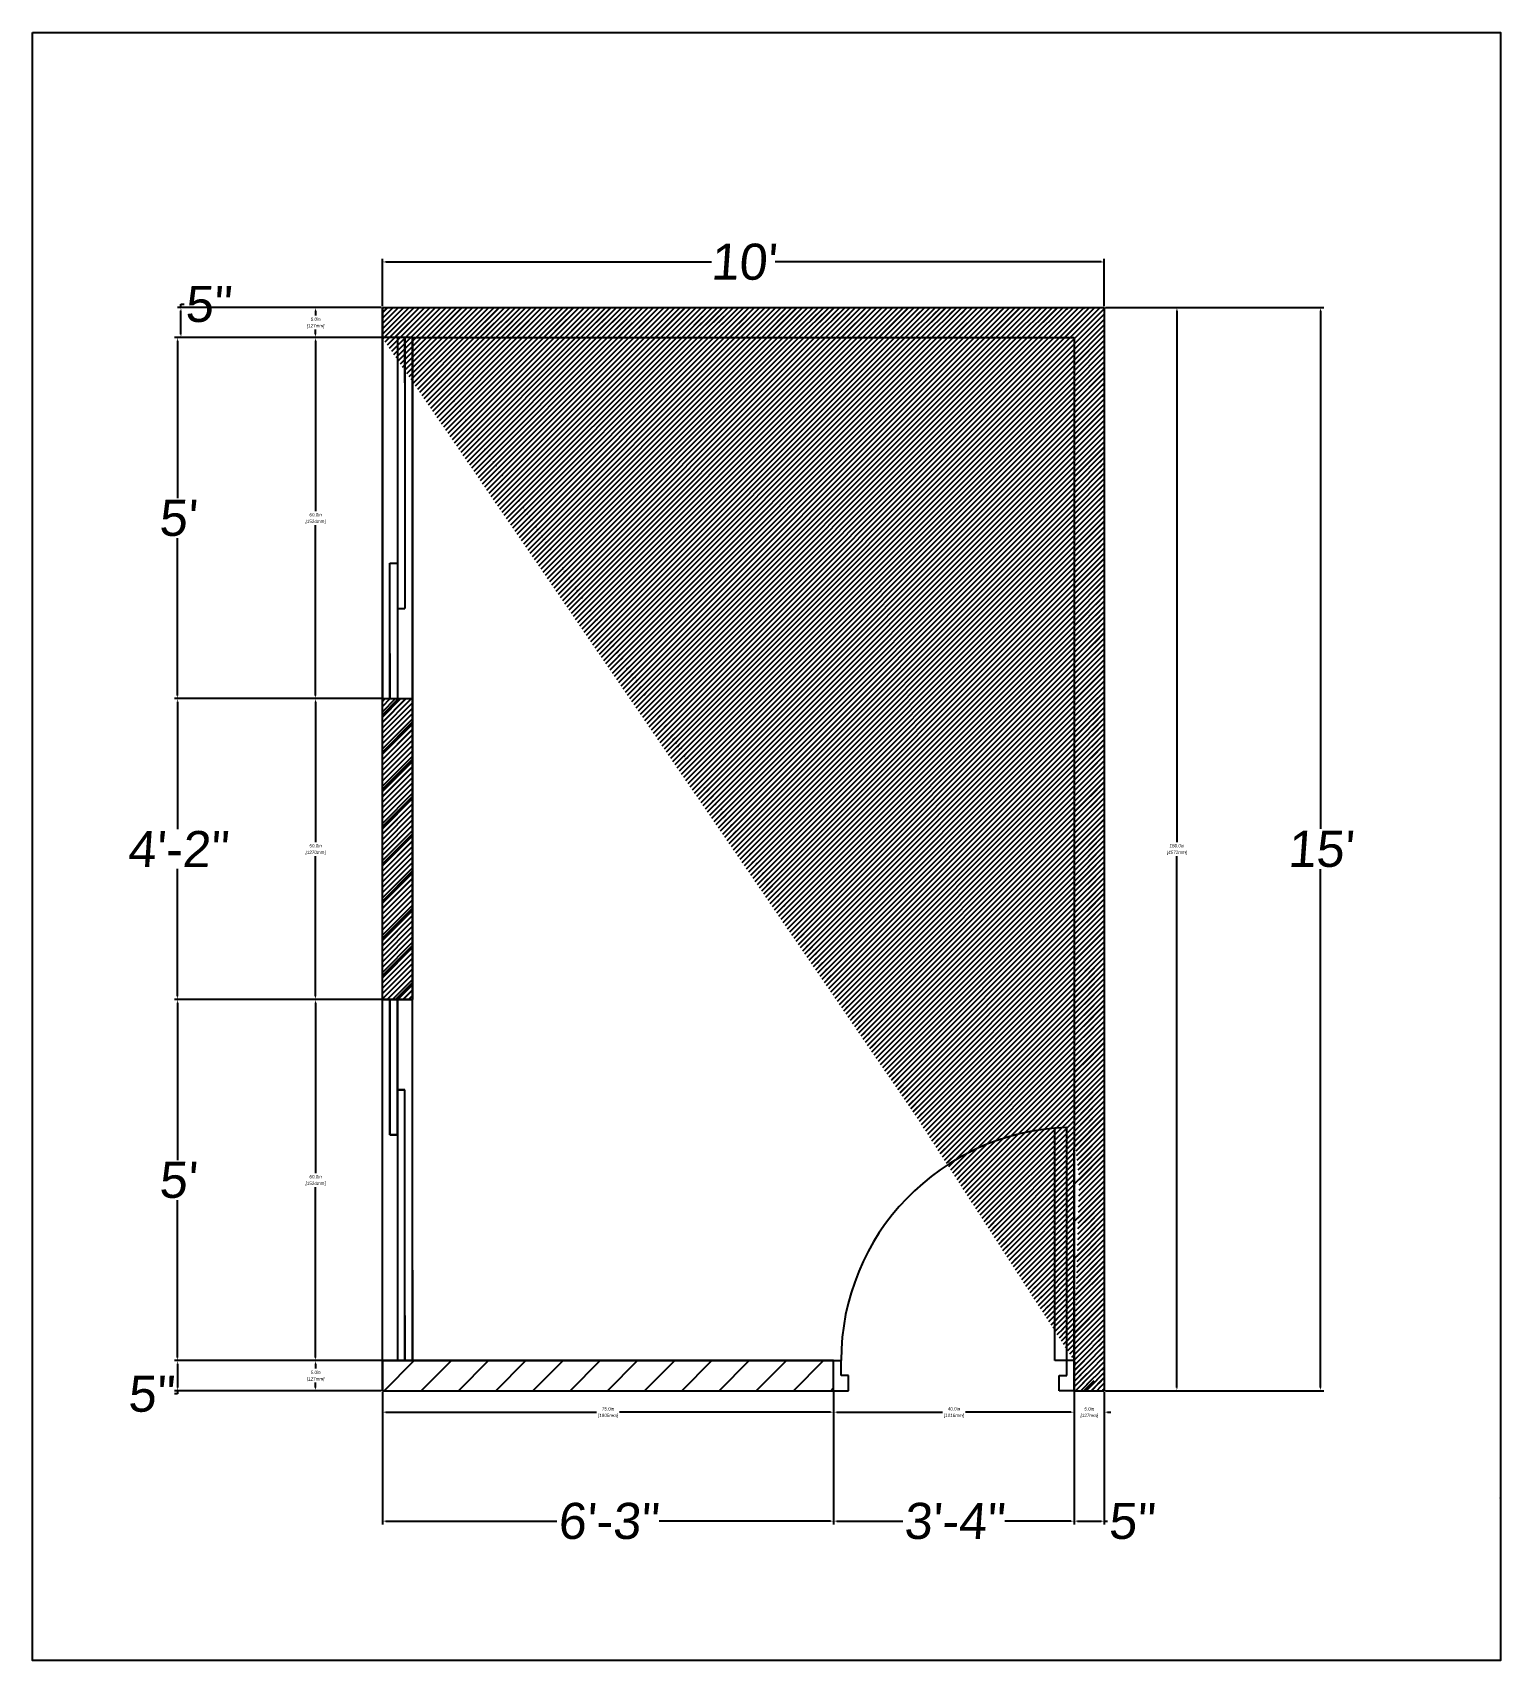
# Model space of a CAD drawing. Header units: inches. Extents: x 68 to 312, y 62 to 332.
import ezdxf

# ---------------------------------------------------------------- set-up
doc = ezdxf.new("R2010")
doc.units = ezdxf.units.IN
doc.header["$MEASUREMENT"] = 0
for name, color, linetype in [('Dimension', 172, 'Continuous'), ('Door', 20, 'Continuous'), ('Wall', 7, 'Continuous'), ('Window', 130, 'Continuous')]:
    doc.layers.add(name, color=color, linetype=linetype)
doc.layers.add('Hatch', color=7, linetype='Continuous', true_color=0x000000)
doc.styles.get("Standard").update_dxf_attribs({"font": 'ARIALUNI.TTF', "oblique": 4})
doc.dimstyles.get("Standard").update_dxf_attribs({"dimtxt": 0.18, "dimasz": 0.18, "dimexe": 0.18, "dimexo": 0.0625, "dimgap": 0.09, "dimtad": 0, "dimtih": 1, "dimtoh": 1, "dimdec": 4, "dimzin": 0, "dimdsep": 46, "dimtxsty": 'Standard', "dimcen": 0.09, "dimadec": 0, "dimazin": 0, "dimtfac": 1, "dimtdec": 4, "dimtofl": 0, "dimtmove": 0, "dimatfit": 3, "dimfxl": 1, "dimtolj": 1, "dimtzin": 0, "dimarcsym": 0})
pattern_1 = [(45, (125.73185, 286.54096), (-0.4419417, 0.4419417), [])]

# ---------------------------------------------------------------- blocks, each defined once
blk = doc.blocks.new('*D12')
at = {"layer": 'Defpoints', "color": 0, "transparency": 16777216}
for p in [(125.73, 286.54), (114.61, 281.54), (125.73, 281.54)]:
    blk.add_point(p, dxfattribs=at)
at = {"layer": 'Dimension', "color": 0, "lineweight": -2, "transparency": 16777216}
for p, q in [((125.54, 286.54), (114.07, 286.54)), ((114.61, 286), (114.61, 285.2)), ((125.54, 281.54), (114.07, 281.54)), ((114.61, 282.08), (114.61, 282.88))]:
    blk.add_line(p, q, dxfattribs=at)
at = {"layer": 'Dimension', "color": 0, "transparency": 16777216}
for points in [[(114.52, 286), (114.7, 286), (114.61, 286.54)], [(114.52, 282.08), (114.7, 282.08), (114.61, 281.54)]]:
    blk.add_solid(points, dxfattribs=at)
at = {"layer": 'Dimension', "color": 0, "transparency": 16777216, "char_height": 0.54, "attachment_point": 5}
for s, insert in [('\\A1;5.0in', (114.61, 284.59)), ('\\A1;[127mm]', (114.61, 283.42))]:
    blk.add_mtext(s, dxfattribs=dict(at, insert=insert))
blk = doc.blocks.new('*D13')
at = {"layer": 'Defpoints', "color": 0, "transparency": 16777216}
for p in [(125.73, 281.54), (114.61, 221.54), (125.73, 221.54)]:
    blk.add_point(p, dxfattribs=at)
at = {"layer": 'Dimension', "color": 0, "lineweight": -2, "transparency": 16777216}
for p, q in [((125.54, 281.54), (114.07, 281.54)), ((114.61, 281), (114.61, 252.7)), ((114.61, 222.08), (114.61, 250.38)), ((125.54, 221.54), (114.07, 221.54))]:
    blk.add_line(p, q, dxfattribs=at)
at = {"layer": 'Dimension', "color": 0, "transparency": 16777216}
for points in [[(114.52, 281), (114.7, 281), (114.61, 281.54)], [(114.52, 222.08), (114.7, 222.08), (114.61, 221.54)]]:
    blk.add_solid(points, dxfattribs=at)
at = {"layer": 'Dimension', "color": 0, "transparency": 16777216, "char_height": 0.54, "attachment_point": 5}
for s, insert in [('\\A1;60.0in', (114.61, 252.09)), ('\\A1;[1524mm]', (114.61, 250.92))]:
    blk.add_mtext(s, dxfattribs=dict(at, insert=insert))
blk = doc.blocks.new('*D14')
at = {"layer": 'Defpoints', "color": 0, "transparency": 16777216}
for p in [(125.73, 221.54), (114.61, 171.54), (125.73, 171.54)]:
    blk.add_point(p, dxfattribs=at)
at = {"layer": 'Dimension', "color": 0, "lineweight": -2, "transparency": 16777216}
for p, q in [((125.54, 221.54), (114.07, 221.54)), ((114.61, 221), (114.61, 197.7)), ((114.61, 172.08), (114.61, 195.38)), ((125.54, 171.54), (114.07, 171.54))]:
    blk.add_line(p, q, dxfattribs=at)
at = {"layer": 'Dimension', "color": 0, "transparency": 16777216}
for points in [[(114.52, 221), (114.7, 221), (114.61, 221.54)], [(114.52, 172.08), (114.7, 172.08), (114.61, 171.54)]]:
    blk.add_solid(points, dxfattribs=at)
at = {"layer": 'Dimension', "color": 0, "transparency": 16777216, "char_height": 0.54, "attachment_point": 5}
for s, insert in [('\\A1;[1270mm]', (114.61, 195.92)), ('\\A1;50.0in', (114.61, 197.09))]:
    blk.add_mtext(s, dxfattribs=dict(at, insert=insert))
blk = doc.blocks.new('*D15')
at = {"layer": 'Defpoints', "color": 0, "transparency": 16777216}
for p in [(125.73, 171.54), (114.61, 111.54), (125.73, 111.54)]:
    blk.add_point(p, dxfattribs=at)
at = {"layer": 'Dimension', "color": 0, "lineweight": -2, "transparency": 16777216}
for p, q in [((125.54, 171.54), (114.07, 171.54)), ((114.61, 171), (114.61, 142.7)), ((114.61, 112.08), (114.61, 140.38)), ((125.54, 111.54), (114.07, 111.54))]:
    blk.add_line(p, q, dxfattribs=at)
at = {"layer": 'Dimension', "color": 0, "transparency": 16777216}
for points in [[(114.52, 171), (114.7, 171), (114.61, 171.54)], [(114.52, 112.08), (114.7, 112.08), (114.61, 111.54)]]:
    blk.add_solid(points, dxfattribs=at)
at = {"layer": 'Dimension', "color": 0, "transparency": 16777216, "char_height": 0.54, "attachment_point": 5}
for s, insert in [('\\A1;[1524mm]', (114.61, 140.92)), ('\\A1;60.0in', (114.61, 142.09))]:
    blk.add_mtext(s, dxfattribs=dict(at, insert=insert))
blk = doc.blocks.new('*D16')
at = {"layer": 'Defpoints', "color": 0, "transparency": 16777216}
for p in [(125.73, 111.54), (114.61, 106.54), (125.73, 106.54)]:
    blk.add_point(p, dxfattribs=at)
at = {"layer": 'Dimension', "color": 0, "lineweight": -2, "transparency": 16777216}
for p, q in [((125.54, 111.54), (114.07, 111.54)), ((114.61, 111), (114.61, 110.2)), ((125.54, 106.54), (114.07, 106.54)), ((114.61, 107.08), (114.61, 107.88))]:
    blk.add_line(p, q, dxfattribs=at)
at = {"layer": 'Dimension', "color": 0, "transparency": 16777216}
for points in [[(114.52, 111), (114.7, 111), (114.61, 111.54)], [(114.52, 107.08), (114.7, 107.08), (114.61, 106.54)]]:
    blk.add_solid(points, dxfattribs=at)
at = {"layer": 'Dimension', "color": 0, "transparency": 16777216, "char_height": 0.54, "attachment_point": 5}
for s, insert in [('\\A1;[127mm]', (114.61, 108.42)), ('\\A1;5.0in', (114.61, 109.59))]:
    blk.add_mtext(s, dxfattribs=dict(at, insert=insert))
blk = doc.blocks.new('*D17')
at = {"layer": 'Defpoints', "color": 0, "transparency": 16777216}
for p in [(125.73, 106.54), (200.73, 106.54), (200.73, 102.97)]:
    blk.add_point(p, dxfattribs=at)
at = {"layer": 'Dimension', "color": 0, "lineweight": -2, "transparency": 16777216}
for p, q in [((125.73, 106.35), (125.73, 102.43)), ((200.73, 106.35), (200.73, 102.43)), ((126.27, 102.97), (161.31, 102.97)), ((200.19, 102.97), (165.15, 102.97))]:
    blk.add_line(p, q, dxfattribs=at)
at = {"layer": 'Dimension', "color": 0, "transparency": 16777216}
for points in [[(126.27, 103.06), (126.27, 102.88), (125.73, 102.97)], [(200.19, 103.06), (200.19, 102.88), (200.73, 102.97)]]:
    blk.add_solid(points, dxfattribs=at)
at = {"layer": 'Dimension', "color": 0, "transparency": 16777216, "char_height": 0.54, "attachment_point": 5}
for s, insert in [('\\A1;75.0in', (163.23, 103.51)), ('\\A1;[1905mm]', (163.23, 102.35))]:
    blk.add_mtext(s, dxfattribs=dict(at, insert=insert))
blk = doc.blocks.new('*D18')
at = {"layer": 'Defpoints', "color": 0, "transparency": 16777216}
for p in [(200.73, 106.54), (240.73, 106.54), (240.73, 102.97)]:
    blk.add_point(p, dxfattribs=at)
at = {"layer": 'Dimension', "color": 0, "lineweight": -2, "transparency": 16777216}
for p, q in [((200.73, 106.35), (200.73, 102.43)), ((240.73, 106.35), (240.73, 102.43)), ((201.27, 102.97), (218.81, 102.97)), ((240.19, 102.97), (222.65, 102.97))]:
    blk.add_line(p, q, dxfattribs=at)
at = {"layer": 'Dimension', "color": 0, "transparency": 16777216}
for points in [[(201.27, 103.06), (201.27, 102.88), (200.73, 102.97)], [(240.19, 103.06), (240.19, 102.88), (240.73, 102.97)]]:
    blk.add_solid(points, dxfattribs=at)
at = {"layer": 'Dimension', "color": 0, "transparency": 16777216, "char_height": 0.54, "attachment_point": 5}
for s, insert in [('\\A1;40.0in', (220.73, 103.51)), ('\\A1;[1016mm]', (220.73, 102.35))]:
    blk.add_mtext(s, dxfattribs=dict(at, insert=insert))
blk = doc.blocks.new('*D19')
at = {"layer": 'Defpoints', "color": 0, "transparency": 16777216}
for p in [(240.73, 106.54), (245.73, 106.54), (245.73, 102.97)]:
    blk.add_point(p, dxfattribs=at)
at = {"layer": 'Dimension', "color": 0, "lineweight": -2, "transparency": 16777216}
for p, q in [((240.73, 106.35), (240.73, 102.43)), ((245.73, 106.35), (245.73, 102.43)), ((240.19, 102.97), (239.65, 102.97)), ((246.27, 102.97), (246.81, 102.97))]:
    blk.add_line(p, q, dxfattribs=at)
at = {"layer": 'Dimension', "color": 0, "transparency": 16777216}
for points in [[(240.19, 103.06), (240.19, 102.88), (240.73, 102.97)], [(246.27, 103.06), (246.27, 102.88), (245.73, 102.97)]]:
    blk.add_solid(points, dxfattribs=at)
at = {"layer": 'Dimension', "color": 0, "transparency": 16777216, "char_height": 0.54, "attachment_point": 5}
for s, insert in [('\\A1;5.0in', (243.23, 103.51)), ('\\A1;[127mm]', (243.23, 102.35))]:
    blk.add_mtext(s, dxfattribs=dict(at, insert=insert))
blk = doc.blocks.new('*D20')
at = {"layer": 'Defpoints', "color": 0, "transparency": 16777216}
for p in [(245.73, 286.54), (245.73, 106.54), (257.8, 106.54)]:
    blk.add_point(p, dxfattribs=at)
at = {"layer": 'Dimension', "color": 0, "lineweight": -2, "transparency": 16777216}
for p, q in [((245.92, 286.54), (258.34, 286.54)), ((257.8, 286), (257.8, 197.7)), ((257.8, 107.08), (257.8, 195.38)), ((245.92, 106.54), (258.34, 106.54))]:
    blk.add_line(p, q, dxfattribs=at)
at = {"layer": 'Dimension', "color": 0, "transparency": 16777216}
for points in [[(257.71, 286), (257.89, 286), (257.8, 286.54)], [(257.71, 107.08), (257.89, 107.08), (257.8, 106.54)]]:
    blk.add_solid(points, dxfattribs=at)
at = {"layer": 'Dimension', "color": 0, "transparency": 16777216, "char_height": 0.54, "attachment_point": 5}
for s, insert in [('\\A1;[4572mm]', (257.8, 195.92)), ('\\A1;180.0in', (257.8, 197.09))]:
    blk.add_mtext(s, dxfattribs=dict(at, insert=insert))
blk = doc.blocks.new('*D42')
at = {"layer": 'Defpoints', "color": 0, "transparency": 16777216}
for p in [(245.73, 294.1), (125.73, 286.54), (245.73, 286.54)]:
    blk.add_point(p, dxfattribs=at)
at = {"layer": 'Dimension', "color": 0, "lineweight": -2, "transparency": 16777216}
for p, q in [((125.73, 286.73), (125.73, 294.64)), ((126.27, 294.1), (180.45, 294.1)), ((245.19, 294.1), (191.02, 294.1)), ((245.73, 286.73), (245.73, 294.64))]:
    blk.add_line(p, q, dxfattribs=at)
at = {"layer": 'Dimension', "color": 0, "transparency": 16777216}
for points in [[(126.27, 294.19), (126.27, 294.01), (125.73, 294.1)], [(245.19, 294.19), (245.19, 294.01), (245.73, 294.1)]]:
    blk.add_solid(points, dxfattribs=at)
at = {"layer": 'Dimension', "color": 0, "transparency": 16777216, "insert": (185.73, 294.1), "char_height": 6, "attachment_point": 5}
blk.add_mtext("\\A1;10'", dxfattribs=at)
blk = doc.blocks.new('*D43')
at = {"layer": 'Defpoints', "color": 0, "transparency": 16777216}
for p in [(92.23, 286.54), (125.73, 286.54), (125.73, 281.54)]:
    blk.add_point(p, dxfattribs=at)
at = {"layer": 'Dimension', "color": 0, "lineweight": -2, "transparency": 16777216}
for p, q in [((92.23, 286.54), (92.23, 287.08)), ((92.23, 287.08), (92.77, 287.08)), ((125.54, 286.54), (91.69, 286.54)), ((92.23, 282.08), (92.23, 286)), ((125.54, 281.54), (91.69, 281.54))]:
    blk.add_line(p, q, dxfattribs=at)
at = {"layer": 'Dimension', "color": 0, "transparency": 16777216}
for points in [[(92.14, 286), (92.32, 286), (92.23, 286.54)], [(92.14, 282.08), (92.32, 282.08), (92.23, 281.54)]]:
    blk.add_solid(points, dxfattribs=at)
at = {"layer": 'Dimension', "color": 0, "transparency": 16777216, "insert": (96.72, 287.08), "char_height": 6, "attachment_point": 5}
blk.add_mtext('\\A1;5"', dxfattribs=at)
blk = doc.blocks.new('*D44')
at = {"layer": 'Defpoints', "color": 0, "transparency": 16777216}
for p in [(125.73, 281.54), (91.69, 221.54), (125.73, 221.54)]:
    blk.add_point(p, dxfattribs=at)
at = {"layer": 'Dimension', "color": 0, "lineweight": -2, "transparency": 16777216}
for p, q in [((125.54, 281.54), (91.15, 281.54)), ((91.69, 281), (91.69, 254.86)), ((91.69, 222.08), (91.69, 248.22)), ((125.54, 221.54), (91.15, 221.54))]:
    blk.add_line(p, q, dxfattribs=at)
at = {"layer": 'Dimension', "color": 0, "transparency": 16777216}
for points in [[(91.6, 281), (91.78, 281), (91.69, 281.54)], [(91.6, 222.08), (91.78, 222.08), (91.69, 221.54)]]:
    blk.add_solid(points, dxfattribs=at)
at = {"layer": 'Dimension', "color": 0, "transparency": 16777216, "insert": (91.69, 251.54), "char_height": 6, "attachment_point": 5}
blk.add_mtext("\\A1;5'", dxfattribs=at)
blk = doc.blocks.new('*D45')
at = {"layer": 'Defpoints', "color": 0, "transparency": 16777216}
for p in [(125.73, 221.54), (91.69, 171.54), (125.73, 171.54)]:
    blk.add_point(p, dxfattribs=at)
at = {"layer": 'Dimension', "color": 0, "lineweight": -2, "transparency": 16777216}
for p, q in [((125.54, 221.54), (91.15, 221.54)), ((91.69, 221), (91.69, 199.83)), ((91.69, 172.08), (91.69, 193.26)), ((125.54, 171.54), (91.15, 171.54))]:
    blk.add_line(p, q, dxfattribs=at)
at = {"layer": 'Dimension', "color": 0, "transparency": 16777216}
for points in [[(91.6, 221), (91.78, 221), (91.69, 221.54)], [(91.6, 172.08), (91.78, 172.08), (91.69, 171.54)]]:
    blk.add_solid(points, dxfattribs=at)
at = {"layer": 'Dimension', "color": 0, "transparency": 16777216, "insert": (91.69, 196.54), "char_height": 6, "attachment_point": 5}
blk.add_mtext('\\A1;4\'-2"', dxfattribs=at)
blk = doc.blocks.new('*D46')
at = {"layer": 'Defpoints', "color": 0, "transparency": 16777216}
for p in [(125.73, 171.54), (91.69, 111.54), (125.73, 111.54)]:
    blk.add_point(p, dxfattribs=at)
at = {"layer": 'Dimension', "color": 0, "lineweight": -2, "transparency": 16777216}
for p, q in [((125.54, 171.54), (91.15, 171.54)), ((91.69, 171), (91.69, 144.86)), ((91.69, 112.08), (91.69, 138.22)), ((125.54, 111.54), (91.15, 111.54))]:
    blk.add_line(p, q, dxfattribs=at)
at = {"layer": 'Dimension', "color": 0, "transparency": 16777216}
for points in [[(91.6, 171), (91.78, 171), (91.69, 171.54)], [(91.6, 112.08), (91.78, 112.08), (91.69, 111.54)]]:
    blk.add_solid(points, dxfattribs=at)
at = {"layer": 'Dimension', "color": 0, "transparency": 16777216, "insert": (91.69, 141.54), "char_height": 6, "attachment_point": 5}
blk.add_mtext("\\A1;5'", dxfattribs=at)
blk = doc.blocks.new('*D47')
at = {"layer": 'Defpoints', "color": 0, "transparency": 16777216}
for p in [(125.73, 111.54), (91.69, 106.54), (125.73, 106.54)]:
    blk.add_point(p, dxfattribs=at)
at = {"layer": 'Dimension', "color": 0, "lineweight": -2, "transparency": 16777216}
for p, q in [((125.54, 111.54), (91.15, 111.54)), ((91.69, 111), (91.69, 107.08)), ((125.54, 106.54), (91.15, 106.54)), ((91.69, 106), (91.15, 106)), ((91.69, 106.54), (91.69, 106))]:
    blk.add_line(p, q, dxfattribs=at)
at = {"layer": 'Dimension', "color": 0, "transparency": 16777216}
for points in [[(91.6, 111), (91.78, 111), (91.69, 111.54)], [(91.6, 107.08), (91.78, 107.08), (91.69, 106.54)]]:
    blk.add_solid(points, dxfattribs=at)
at = {"layer": 'Dimension', "color": 0, "transparency": 16777216, "insert": (87.21, 106), "char_height": 6, "attachment_point": 5}
blk.add_mtext('\\A1;5"', dxfattribs=at)
blk = doc.blocks.new('*D51')
at = {"layer": 'Defpoints', "color": 0, "transparency": 16777216}
for p in [(245.73, 286.54), (245.73, 106.54), (281.66, 106.54)]:
    blk.add_point(p, dxfattribs=at)
at = {"layer": 'Dimension', "color": 0, "lineweight": -2, "transparency": 16777216}
for p, q in [((245.92, 286.54), (282.2, 286.54)), ((281.66, 286), (281.66, 199.88)), ((281.66, 107.08), (281.66, 193.21)), ((245.92, 106.54), (282.2, 106.54))]:
    blk.add_line(p, q, dxfattribs=at)
at = {"layer": 'Dimension', "color": 0, "transparency": 16777216}
for points in [[(281.57, 286), (281.75, 286), (281.66, 286.54)], [(281.57, 107.08), (281.75, 107.08), (281.66, 106.54)]]:
    blk.add_solid(points, dxfattribs=at)
at = {"layer": 'Dimension', "color": 0, "transparency": 16777216, "insert": (281.66, 196.54), "char_height": 6, "attachment_point": 5}
blk.add_mtext("\\A1;15'", dxfattribs=at)
blk = doc.blocks.new('*D52')
at = {"layer": 'Defpoints', "color": 0, "transparency": 16777216}
for p in [(125.73, 106.54), (200.73, 106.54), (200.73, 84.86)]:
    blk.add_point(p, dxfattribs=at)
at = {"layer": 'Dimension', "color": 0, "lineweight": -2, "transparency": 16777216}
for p, q in [((125.73, 106.35), (125.73, 84.32)), ((200.73, 106.35), (200.73, 84.32)), ((126.27, 84.86), (154.75, 84.86)), ((200.19, 84.86), (171.71, 84.86))]:
    blk.add_line(p, q, dxfattribs=at)
at = {"layer": 'Dimension', "color": 0, "transparency": 16777216}
for points in [[(126.27, 84.95), (126.27, 84.77), (125.73, 84.86)], [(200.19, 84.95), (200.19, 84.77), (200.73, 84.86)]]:
    blk.add_solid(points, dxfattribs=at)
at = {"layer": 'Dimension', "color": 0, "transparency": 16777216, "insert": (163.23, 84.86), "char_height": 6, "attachment_point": 5}
blk.add_mtext('\\A1;6\'-3"', dxfattribs=at)
blk = doc.blocks.new('*D53')
at = {"layer": 'Defpoints', "color": 0, "transparency": 16777216}
for p in [(200.73, 106.54), (240.73, 106.54), (240.73, 84.86)]:
    blk.add_point(p, dxfattribs=at)
at = {"layer": 'Dimension', "color": 0, "lineweight": -2, "transparency": 16777216}
for p, q in [((200.73, 106.35), (200.73, 84.32)), ((240.73, 106.35), (240.73, 84.32)), ((201.27, 84.86), (212.26, 84.86)), ((240.19, 84.86), (229.2, 84.86))]:
    blk.add_line(p, q, dxfattribs=at)
at = {"layer": 'Dimension', "color": 0, "transparency": 16777216}
for points in [[(201.27, 84.95), (201.27, 84.77), (200.73, 84.86)], [(240.19, 84.95), (240.19, 84.77), (240.73, 84.86)]]:
    blk.add_solid(points, dxfattribs=at)
at = {"layer": 'Dimension', "color": 0, "transparency": 16777216, "insert": (220.73, 84.86), "char_height": 6, "attachment_point": 5}
blk.add_mtext('\\A1;3\'-4"', dxfattribs=at)
blk = doc.blocks.new('*D54')
at = {"layer": 'Defpoints', "color": 0, "transparency": 16777216}
for p in [(240.73, 106.54), (245.73, 106.54), (245.73, 84.86)]:
    blk.add_point(p, dxfattribs=at)
at = {"layer": 'Dimension', "color": 0, "lineweight": -2, "transparency": 16777216}
for p, q in [((240.73, 106.35), (240.73, 84.32)), ((245.73, 106.35), (245.73, 84.32)), ((241.27, 84.86), (245.19, 84.86)), ((245.73, 84.86), (246.27, 84.86))]:
    blk.add_line(p, q, dxfattribs=at)
at = {"layer": 'Dimension', "color": 0, "transparency": 16777216}
for points in [[(241.27, 84.95), (241.27, 84.77), (240.73, 84.86)], [(245.19, 84.95), (245.19, 84.77), (245.73, 84.86)]]:
    blk.add_solid(points, dxfattribs=at)
at = {"layer": 'Dimension', "color": 0, "transparency": 16777216, "insert": (250.22, 84.86), "char_height": 6, "attachment_point": 5}
blk.add_mtext('\\A1;5"', dxfattribs=at)

msp = doc.modelspace()

# ---------------------------------------------------------------- hatches: boundary and pattern name
at = {"layer": 'Hatch', "true_color": 0x000000}
h = msp.add_hatch(dxfattribs=at)
h.set_pattern_fill('ANSI31', color=18, scale=5)
h.set_pattern_definition([(45, (125.73185, 286.54096), (-0.4419417, 0.4419417), [])])
h.paths.add_polyline_path([(125.73, 171.54), (125.73, 221.54), (130.73, 221.54), (130.73, 171.54)])
edge = h.paths.add_edge_path()
edge.add_line((125.73, 286.54), (245.73, 286.54))
edge.add_line((240.73, 281.54), (240.73, 111.54))
edge.add_line((130.73, 281.54), (240.73, 281.54))
edge.add_line((245.73, 286.54), (245.73, 106.54))
edge.add_line((130.73, 281.54), (125.73, 281.54))
edge.add_line((125.73, 286.54), (125.73, 281.54))
edge.add_line((240.73, 149.02), (240.73, 106.54))
edge.add_line((240.73, 106.54), (245.73, 106.54))
h = msp.add_hatch(dxfattribs=at)
h.set_pattern_fill('ANSI31', color=18, scale=5)
h.set_pattern_definition(pattern_1)
edge = h.paths.add_edge_path()
edge.add_line((125.73, 286.54), (125.73, 281.54))
edge.add_line((125.73, 286.54), (245.73, 286.54))
edge.add_line((130.73, 281.54), (240.73, 281.54))
edge.add_line((240.73, 281.54), (240.73, 111.54))
edge.add_line((245.73, 286.54), (245.73, 106.54))
h = msp.add_hatch(dxfattribs=at)
h.set_pattern_fill('ANSI31', color=18, scale=5)
h.set_pattern_definition(pattern_1)
edge = h.paths.add_edge_path()
edge.add_line((130.73, 281.54), (125.73, 281.54))
edge.add_line((125.73, 286.54), (125.73, 281.54))
edge.add_line((125.73, 286.54), (245.73, 286.54))
edge.add_line((130.73, 281.54), (240.73, 281.54))
edge.add_line((240.73, 281.54), (240.73, 111.54))
edge.add_line((245.73, 286.54), (245.73, 106.54))
edge.add_line((240.73, 149.02), (240.73, 106.54))
edge.add_line((240.73, 106.54), (245.73, 106.54))
h = msp.add_hatch(dxfattribs=at)
h.set_pattern_fill('ANSI31', color=18, scale=5)
h.set_pattern_definition([(45, (11.9387, 192.2125), (-0.4419417, 0.4419417), [])])
edge = h.paths.add_edge_path()
edge.add_line((125.73, 286.54), (125.73, 281.54))
h = msp.add_hatch(dxfattribs=at)
h.set_pattern_fill('ANSI31', color=18, scale=35)
h.set_pattern_definition([(45, (245.732, 196.541), (-3.09359, 3.09359), [])])
h.paths.add_polyline_path([(125.73, 171.54), (130.73, 171.54), (130.73, 221.54), (125.73, 221.54)], flags=17)
h.paths.add_polyline_path([(240.73, 111.54), (240.73, 106.54), (245.73, 106.54), (245.73, 286.54), (125.73, 286.54), (125.73, 281.54), (130.73, 281.54), (240.73, 281.54)], flags=16)
edge = h.paths.add_edge_path()
edge.add_line((125.73, 286.54), (125.73, 281.54))
edge.add_line((130.73, 281.54), (125.73, 281.54))
edge.add_line((130.73, 281.54), (240.73, 281.54))
edge.add_line((125.73, 286.54), (245.73, 286.54))
edge.add_line((240.73, 281.54), (240.73, 111.54))
edge.add_line((245.73, 286.54), (245.73, 106.54))
h = msp.add_hatch(dxfattribs=at)
h.set_pattern_fill('ANSI31', color=18, scale=35)
h.set_pattern_definition([(45, (113.793, 94.3285), (-3.09359, 3.09359), [])])
h.paths.add_polyline_path([(125.73, 286.54), (125.73, 281.54), (130.73, 281.54), (240.73, 281.54), (240.73, 111.54), (240.73, 106.54), (245.73, 106.54), (245.73, 286.54)])
h.paths.add_polyline_path([(125.73, 111.54), (125.73, 106.54), (200.73, 106.54), (200.73, 111.54)])
h.paths.add_polyline_path([(125.73, 171.54), (130.73, 171.54), (130.73, 221.54), (125.73, 221.54)])

# ---------------------------------------------------------------- linework, layer by layer
for p, q in [((125.73, 286.54), (245.73, 286.54)), ((125.73, 106.54), (125.73, 286.54)), ((130.73, 281.54), (240.73, 281.54)), ((130.73, 111.54), (130.73, 281.54)), ((240.73, 281.54), (240.73, 111.54))]:
    msp.add_line(p, q)
at = {"layer": 'Dimension'}
msp.add_lwpolyline([(67.57, 332.22), (311.58, 332.22), (311.58, 61.71), (67.57, 61.71)], close=True, dxfattribs=at)
at = {"layer": 'Door'}
for p, q in [((237.52, 111.54), (237.52, 150.16)), ((239.48, 109.04), (239.48, 150.27)), ((239.48, 150.27), (239.48, 150.27)), ((239.48, 109.04), (239.48, 149.04)), ((240.73, 106.54), (240.73, 146.54)), ((240.73, 146.54), (240.73, 146.54)), ((200.73, 111.54), (201.98, 111.54)), ((201.98, 109.04), (201.98, 111.54)), ((240.73, 111.54), (237.52, 111.54)), ((203.23, 109.04), (201.98, 109.04)), ((203.23, 106.54), (203.23, 109.04)), ((238.23, 106.54), (238.23, 109.04)), ((238.23, 109.04), (239.48, 109.04)), ((200.73, 106.54), (203.23, 106.54)), ((240.73, 106.54), (238.23, 106.54)), ((243.23, 106.54), (243.23, 106.54))]:
    msp.add_line(p, q, dxfattribs=at)
msp.add_arc((240.73, 111.54), 38.75, 91.8486, 180, dxfattribs=at)
at = {"layer": 'Wall'}
for p, q in [((125.73, 281.54), (125.73, 286.54)), ((125.73, 286.54), (125.73, 281.54)), ((125.73, 286.54), (125.73, 281.54)), ((185.73, 286.54), (185.73, 286.54)), ((245.73, 286.54), (245.73, 106.54)), ((125.73, 281.54), (125.73, 221.54)), ((130.73, 281.54), (125.73, 281.54)), ((240.73, 281.54), (240.73, 111.54)), ((129.48, 251.54), (129.48, 251.54)), ((125.73, 221.54), (130.73, 221.54)), ((125.73, 221.54), (130.73, 221.54)), ((125.73, 171.54), (125.73, 221.54)), ((130.73, 221.54), (130.73, 171.54)), ((130.73, 171.54), (125.73, 171.54)), ((130.73, 171.54), (125.73, 171.54)), ((239.48, 149.04), (239.48, 150.27)), ((240.73, 149.02), (240.73, 106.54)), ((130.73, 111.54), (125.73, 111.54)), ((125.73, 111.54), (200.73, 111.54)), ((125.73, 111.54), (125.73, 106.54)), ((200.73, 111.54), (125.73, 111.54)), ((200.73, 106.54), (200.73, 111.54)), ((200.73, 106.54), (200.73, 111.54)), ((240.73, 111.54), (240.73, 106.54)), ((125.73, 106.54), (200.73, 106.54)), ((125.73, 106.54), (200.73, 106.54)), ((200.73, 106.54), (200.73, 106.54)), ((240.73, 106.54), (245.73, 106.54)), ((240.73, 106.54), (245.73, 106.54))]:
    msp.add_line(p, q, dxfattribs=at)
at = {"layer": 'Window'}
for p, q in [((125.73, 281.54), (125.73, 221.54)), ((128.23, 281.54), (128.23, 221.54)), ((129.48, 274.04), (129.48, 281.54)), ((129.48, 281.54), (129.48, 236.54)), ((130.73, 281.54), (130.73, 221.54)), ((130.73, 266.54), (130.73, 281.54)), ((129.48, 251.54), (129.48, 251.54)), ((130.73, 251.54), (130.73, 251.54)), ((130.73, 236.54), (130.73, 251.54)), ((126.98, 221.54), (126.98, 244.04)), ((126.98, 244.04), (128.23, 244.04)), ((128.23, 244.04), (128.23, 244.04)), ((128.23, 244.04), (128.23, 244.04)), ((128.23, 236.54), (128.23, 236.54)), ((128.23, 236.54), (129.48, 236.54)), ((126.98, 229.04), (126.98, 221.54)), ((126.98, 221.54), (126.98, 229.04)), ((125.73, 111.54), (125.73, 171.54)), ((125.73, 171.54), (130.73, 171.54)), ((126.98, 149.04), (126.98, 171.54)), ((126.98, 171.54), (126.98, 149.04)), ((128.23, 171.54), (128.23, 111.54)), ((128.23, 149.04), (128.23, 171.54)), ((130.73, 111.54), (130.73, 171.54)), ((128.23, 156.54), (129.48, 156.54)), ((129.48, 156.54), (128.23, 156.54)), ((128.23, 156.54), (128.23, 156.54)), ((129.48, 111.54), (129.48, 156.54)), ((130.73, 141.54), (130.73, 156.54)), ((128.23, 149.04), (126.98, 149.04)), ((126.98, 149.04), (128.23, 149.04)), ((130.73, 126.54), (130.73, 111.54)), ((129.48, 119.04), (129.48, 111.54)), ((126.98, 111.54), (126.98, 111.54))]:
    msp.add_line(p, q, dxfattribs=at)

# ---------------------------------------------------------------- texts
at = {"layer": 'Dimension', "insert": (311.58, 89.01), "char_height": 0.2, "width": 27.2996, "attachment_point": 1, "rotation": 270}
msp.add_mtext('dffrg', dxfattribs=at)

# ---------------------------------------------------------------- dimensions: what is measured, and where the dimension line sits
at = {"layer": 'Dimension'}
for base, p1, p2, override, picture, middle in [((245.73, 294.1), (125.73, 286.54), (245.73, 286.54), {"dimscale": 3, "dimtxt": 2, "dimdec": 0, "dimlunit": 4, "dimpost": '\\X', "dimtdec": 0}, '*D42', (185.73, 294.1)), ((200.73, 102.97), (125.73, 106.54), (200.73, 106.54), {"dimscale": 3, "dimdec": 1, "dimpost": 'in\\X', "dimtdec": 1}, '*D17', (163.23, 102.97)), ((200.73, 84.86), (125.73, 106.54), (200.73, 106.54), {"dimscale": 3, "dimtxt": 2, "dimdec": 0, "dimlunit": 4, "dimpost": '\\X', "dimtdec": 0}, '*D52', (163.23, 84.86)), ((240.73, 102.97), (200.73, 106.54), (240.73, 106.54), {"dimscale": 3, "dimdec": 1, "dimpost": 'in\\X', "dimtdec": 1}, '*D18', (220.73, 102.97)), ((240.73, 84.86), (200.73, 106.54), (240.73, 106.54), {"dimscale": 3, "dimtxt": 2, "dimdec": 0, "dimlunit": 4, "dimpost": '\\X', "dimtdec": 0}, '*D53', (220.73, 84.86)), ((245.73, 102.97), (240.73, 106.54), (245.73, 106.54), {"dimscale": 3, "dimdec": 1, "dimpost": 'in\\X', "dimtdec": 1}, '*D19', (243.23, 102.97)), ((245.73, 84.86), (240.73, 106.54), (245.73, 106.54), {"dimscale": 3, "dimtxt": 2, "dimdec": 0, "dimlunit": 4, "dimpost": '\\X', "dimtdec": 0}, '*D54', (250.22, 84.86))]:
    dim = msp.add_linear_dim(base=base, p1=p1, p2=p2, dimstyle='Standard', override=override, dxfattribs=at)
    dim.commit()
    dim.dimension.update_dxf_attribs({"geometry": picture, "text_midpoint": middle})
for base, p1, p2, override, picture, middle in [((92.23, 286.54), (125.73, 281.54), (125.73, 286.54), {"dimscale": 3, "dimtxt": 2, "dimdec": 0, "dimlunit": 4, "dimpost": '\\X', "dimtdec": 0}, '*D43', (96.72, 287.08)), ((114.61, 281.54), (125.73, 286.54), (125.73, 281.54), {"dimscale": 3, "dimdec": 1, "dimpost": 'in\\X', "dimtdec": 1}, '*D12', (114.61, 284.04)), ((257.8, 106.54), (245.73, 286.54), (245.73, 106.54), {"dimscale": 3, "dimdec": 1, "dimpost": 'in\\X', "dimtdec": 1}, '*D20', (257.8, 196.54)), ((281.66, 106.54), (245.73, 286.54), (245.73, 106.54), {"dimscale": 3, "dimtxt": 2, "dimdec": 0, "dimlunit": 4, "dimpost": '\\X', "dimtdec": 0}, '*D51', (281.66, 196.54)), ((91.69, 221.54), (125.73, 281.54), (125.73, 221.54), {"dimscale": 3, "dimtxt": 2, "dimdec": 0, "dimlunit": 4, "dimpost": '\\X', "dimtdec": 0}, '*D44', (91.69, 251.54)), ((114.61, 221.54), (125.73, 281.54), (125.73, 221.54), {"dimscale": 3, "dimdec": 1, "dimpost": 'in\\X', "dimtdec": 1}, '*D13', (114.61, 251.54)), ((91.69, 171.54), (125.73, 221.54), (125.73, 171.54), {"dimscale": 3, "dimtxt": 2, "dimdec": 0, "dimlunit": 4, "dimpost": '\\X', "dimtdec": 0}, '*D45', (91.69, 196.54)), ((114.61, 171.54), (125.73, 221.54), (125.73, 171.54), {"dimscale": 3, "dimdec": 1, "dimpost": 'in\\X', "dimtdec": 1}, '*D14', (114.61, 196.54)), ((91.69, 111.54), (125.73, 171.54), (125.73, 111.54), {"dimscale": 3, "dimtxt": 2, "dimdec": 0, "dimlunit": 4, "dimpost": '\\X', "dimtdec": 0}, '*D46', (91.69, 141.54)), ((114.61, 111.54), (125.73, 171.54), (125.73, 111.54), {"dimscale": 3, "dimdec": 1, "dimpost": 'in\\X', "dimtdec": 1}, '*D15', (114.61, 141.54)), ((91.69, 106.54), (125.73, 111.54), (125.73, 106.54), {"dimscale": 3, "dimtxt": 2, "dimdec": 0, "dimlunit": 4, "dimpost": '\\X', "dimtdec": 0}, '*D47', (87.21, 106)), ((114.61, 106.54), (125.73, 111.54), (125.73, 106.54), {"dimscale": 3, "dimdec": 1, "dimpost": 'in\\X', "dimtdec": 1}, '*D16', (114.61, 109.04))]:
    dim = msp.add_linear_dim(base=base, p1=p1, p2=p2, angle=90, dimstyle='Standard', override=override, dxfattribs=at)
    dim.commit()
    dim.dimension.update_dxf_attribs({"geometry": picture, "text_midpoint": middle})

doc.saveas('drawing.dxf')
